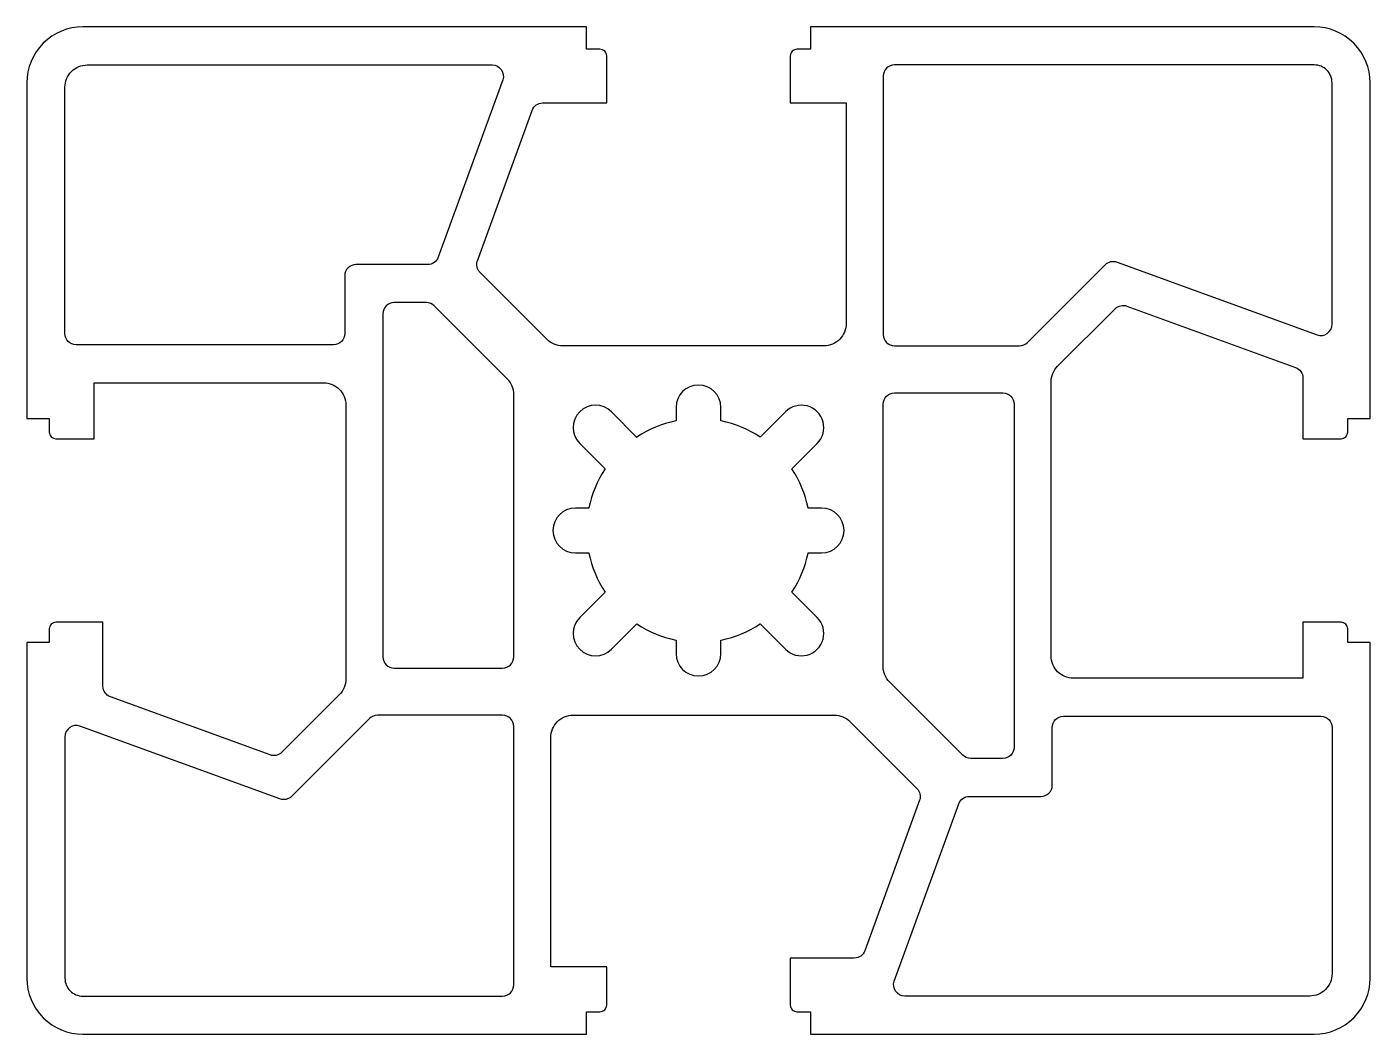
# Model space of a CAD drawing. Extents: x 348.9 to 408.9, y 187.3 to 232.3.
import ezdxf

# ---------------------------------------------------------------- set-up
doc = ezdxf.new("R2010")
doc.units = 0
doc.layers.get('0').update_dxf_attribs({"linetype": 'CONTINUOUS'})

msp = doc.modelspace()

# ---------------------------------------------------------------- linework, layer by layer
at = {"color": 0, "linetype": 'CONTINUOUS'}
for points in [[(383.879, 187.25), (406.379, 187.25, 0.414214), (408.879, 189.75), (408.879, 204.75), (407.879, 204.75), (407.879, 205.35, 0.414214), (407.579, 205.65), (405.879, 205.65), (405.879, 203.15), (395.629, 203.15, -0.414214), (394.629, 204.15), (394.629, 216.384, -0.198912), (394.922, 217.091), (397.491, 219.66, -0.291473), (398.016, 219.776), (405.55, 217.034, -0.315299), (405.879, 216.564), (405.879, 213.85), (407.579, 213.85, 0.414214), (407.879, 214.15), (407.879, 214.75), (408.879, 214.75), (408.879, 229.75, 0.414214), (406.379, 232.25), (383.879, 232.25), (383.879, 231.25), (383.279, 231.25, 0.414214), (382.979, 230.95), (382.979, 228.85), (385.479, 228.85), (385.479, 219, -0.414214), (384.479, 218), (372.811, 218, -0.198912), (372.104, 218.293), (369.12, 221.277, -0.291473), (369.004, 221.801), (371.45, 228.521, -0.315299), (371.92, 228.85), (374.779, 228.85), (374.779, 230.95, 0.414214), (374.479, 231.25), (373.879, 231.25), (373.879, 232.25), (351.379, 232.25, 0.414214), (348.879, 229.75), (348.879, 214.75), (349.879, 214.75), (349.879, 214.15, 0.414214), (350.179, 213.85), (351.879, 213.85), (351.879, 216.35), (362.129, 216.35, -0.414214), (363.129, 215.35), (363.129, 203.116, -0.198912), (362.836, 202.409), (360.267, 199.84, -0.291473), (359.743, 199.724), (352.608, 202.321, -0.315299), (352.279, 202.791), (352.279, 205.65), (350.179, 205.65, 0.414214), (349.879, 205.35), (349.879, 204.75), (348.879, 204.75), (348.879, 189.75, 0.414214), (351.379, 187.25), (373.879, 187.25), (373.879, 188.25), (374.479, 188.25, 0.414214), (374.779, 188.55), (374.779, 190.25), (372.279, 190.25), (372.279, 200.5, -0.414214), (373.279, 201.5), (384.947, 201.5, -0.198912), (385.654, 201.207), (388.638, 198.224, -0.291473), (388.755, 197.699), (386.309, 190.979, -0.315299), (385.839, 190.65), (382.979, 190.65), (382.979, 188.55, 0.414214), (383.279, 188.25), (383.879, 188.25)], [(363.079, 221.129), (363.079, 218.55, -0.414214), (362.579, 218.05), (351.079, 218.05, -0.414214), (350.579, 218.55), (350.579, 229.55, -0.414214), (351.579, 230.55), (369.665, 230.55, -0.520567), (370.135, 229.879), (367.252, 221.958, -0.315299), (366.782, 221.629), (363.579, 221.629, 0.414214)], [(393.574, 218.147), (397.055, 221.628, -0.291473), (397.58, 221.744), (406.508, 218.494, 0.520567), (407.179, 218.964), (407.179, 229.75, 0.414214), (406.379, 230.55), (387.629, 230.55, 0.414214), (387.129, 230.05), (387.129, 218.5, 0.414214), (387.629, 218), (393.22, 218, 0.198912)], [(365.279, 203.6), (370.129, 203.6, 0.414214), (370.629, 204.1), (370.629, 215.818, 0.198912), (370.336, 216.525), (367.079, 219.783, 0.198912), (366.725, 219.929), (365.279, 219.929, 0.414214), (364.779, 219.429), (364.779, 204.1, 0.414214)], [(376.117, 213.927), (374.99, 215.053, 1), (373.576, 213.639), (374.702, 212.513, -0.355935), (374.704, 212.5, 0.095141), (373.982, 210.758, -0.355935), (373.972, 210.75), (373.379, 210.75, 1), (373.379, 208.75), (373.972, 208.75, -0.355935), (373.982, 208.742, 0.095141), (374.704, 207, -0.355935), (374.702, 206.987), (373.576, 205.861, 1), (374.99, 204.447), (376.117, 205.573, -0.355935), (376.129, 205.574, 0.095141), (377.871, 204.853, -0.355935), (377.879, 204.843), (377.879, 204.25, 1), (379.879, 204.25), (379.879, 204.843, -0.355935), (379.887, 204.853, 0.095141), (381.63, 205.574, -0.355935), (381.642, 205.573), (382.768, 204.447, 1), (384.183, 205.861), (383.056, 206.987, -0.355935), (383.055, 207, 0.095141), (383.777, 208.742, -0.355935), (383.786, 208.75), (384.379, 208.75, 1), (384.379, 210.75), (383.786, 210.75, -0.355935), (383.777, 210.758, 0.095141), (383.055, 212.5, -0.355935), (383.056, 212.513), (384.183, 213.639, 1), (382.768, 215.053), (381.636, 213.921, 0.095552), (379.887, 214.648, -0.355935), (379.879, 214.657), (379.879, 215.25, 1), (377.879, 215.25), (377.879, 214.657, -0.355935), (377.871, 214.648, 0.095141), (376.129, 213.926, -0.355935), (376.117, 213.927, 0.355935), (376.129, 213.926, 2.809504)], [(392.479, 199.571), (391.033, 199.571, -0.198912), (390.68, 199.717), (387.422, 202.975, -0.198912), (387.129, 203.682), (387.129, 215.4, -0.414214), (387.629, 215.9), (392.479, 215.9, -0.414214), (392.979, 215.4), (392.979, 200.071, -0.414214)], [(370.129, 188.95, 0.414214), (370.629, 189.45), (370.629, 201, 0.414214), (370.129, 201.5), (364.539, 201.5, 0.198912), (364.185, 201.354), (360.704, 197.872, -0.291473), (360.179, 197.756), (351.25, 201.006, 0.520567), (350.579, 200.536), (350.579, 189.75, 0.414214), (351.379, 188.95)], [(394.679, 198.371), (394.679, 200.95, -0.414214), (395.179, 201.45), (406.679, 201.45, -0.414214), (407.179, 200.95), (407.179, 189.95, -0.414214), (406.179, 188.95), (388.093, 188.95, -0.520567), (387.624, 189.621), (390.506, 197.542, -0.315299), (390.976, 197.871), (394.179, 197.871, 0.414214)]]:
    msp.add_lwpolyline(points, format="xyb", close=True, dxfattribs=at)

doc.saveas('drawing.dxf')
